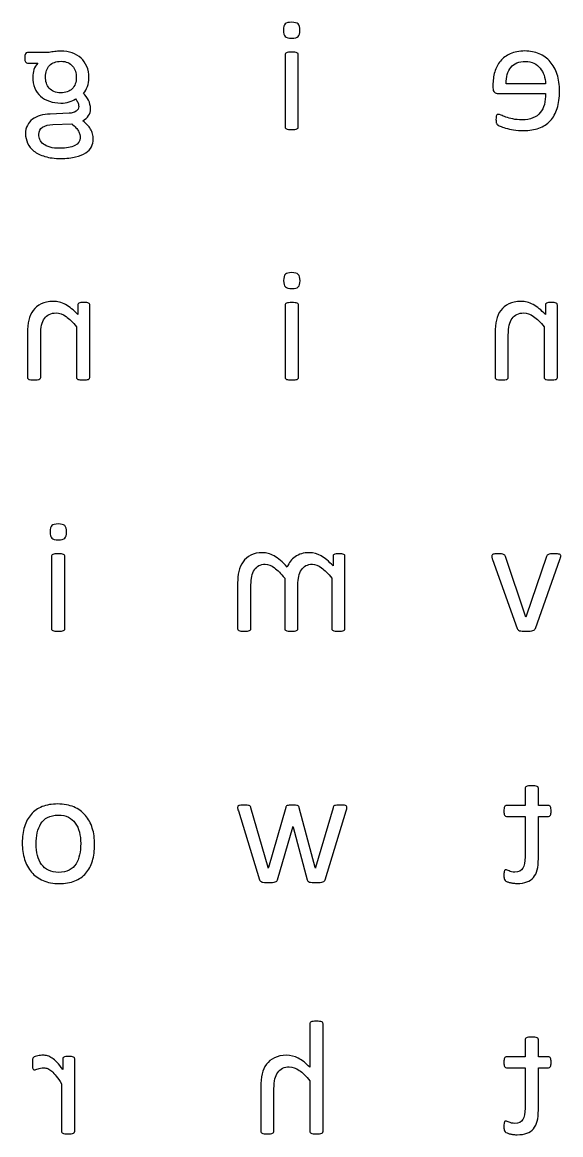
# Model space of a CAD drawing. Extents: x 4 to 604, y -23 to 293.
# Drawn here: x 529 to 563.5, y 67.3 to 138.5 of the extents above; entities that cross this region are included whole.
import ezdxf

# ---------------------------------------------------------------- set-up
doc = ezdxf.new("R2010")
doc.units = 0
doc.layers.add('Layer_1', color=7, linetype='CONTINUOUS')

msp = doc.modelspace()

# ---------------------------------------------------------------- linework, layer by layer
at = {"layer": 'Layer_1', "color": 1}
for p, q in [((545.718238, 138.024594), (545.718238, 138.024594)), ((529.131022, 136.245572), (529.131022, 136.24557)), ((530.708616, 136.591063), (529.30631, 136.591063)), ((545.816197, 136.456991), (545.816197, 131.816055)), ((546.666872, 131.816055), (546.666872, 136.456991)), ((529.30631, 135.905235), (529.971395, 135.905235)), ((530.461164, 135.023454), (530.461164, 135.023454)), ((559.142872, 134.492343), (559.142787, 134.337629)), ((559.472733, 133.966354), (562.514496, 133.966354)), ((562.514496, 134.590302), (559.998598, 134.590302)), ((531.976894, 132.702987), (530.765343, 132.651425)), ((530.940603, 131.981065), (532.141882, 132.022317)), ((530.033202, 131.346804), (530.033258, 131.346804)), ((545.727015, 121.985885), (545.727015, 121.985885)), ((532.530812, 120.418282), (532.530812, 119.804646)), ((533.299049, 115.777347), (533.299049, 120.418282)), ((545.825003, 120.418282), (545.825003, 115.777347)), ((546.675677, 115.777347), (546.675677, 120.418282)), ((562.503348, 120.418282), (562.503348, 119.804646)), ((563.271614, 115.777347), (563.271614, 120.418282)), ((532.448403, 119.020845), (532.448403, 115.777347)), ((562.420939, 119.020845), (562.420939, 115.777347)), ((529.303403, 118.608315), (529.303544, 115.777347)), ((530.154162, 115.777347), (530.154162, 118.49487)), ((559.275968, 118.608315), (559.276109, 115.777347)), ((560.126727, 115.777347), (560.126727, 118.49487)), ((530.754816, 105.89069), (530.754816, 105.89069)), ((530.852775, 104.323084), (530.852775, 99.682148)), ((531.703449, 99.682148), (531.703449, 104.323084)), ((548.892109, 104.323084), (548.892109, 103.709451)), ((549.660346, 99.682148), (549.660346, 104.323084)), ((559.072119, 104.333368), (559.071611, 104.333396)), ((559.113097, 104.116822), (560.695828, 99.707932)), ((561.232304, 100.491731), (559.938259, 104.317925)), ((562.577911, 104.317925), (561.268428, 100.491731)), ((561.86101, 99.707921), (563.438576, 104.116811)), ((542.777624, 102.616252), (542.777793, 99.682148)), ((545.793732, 102.925646), (545.793732, 99.682148)), ((548.8097, 102.925646), (548.8097, 99.682148)), ((543.633575, 99.682148), (543.633575, 102.502807)), ((546.644378, 99.682148), (546.644378, 102.502807)), ((561.247826, 100.429854), (561.232304, 100.491731)), ((561.268428, 100.491731), (561.247826, 100.429854)), ((561.203461, 89.465453), (561.203461, 88.361944)), ((562.054135, 88.361944), (562.054135, 89.465453)), ((561.203461, 88.361944), (560.01254, 88.361944)), ((562.69859, 88.361944), (562.054135, 88.361944)), ((542.777482, 88.238195), (542.777567, 88.238204)), ((542.824106, 88.021626), (544.190315, 83.612737)), ((544.736613, 84.396513), (543.633321, 88.222707)), ((545.860563, 88.233019), (544.752135, 84.396513)), ((547.752637, 84.396513), (546.726703, 88.222707)), ((548.892278, 88.222707), (547.773521, 84.396513)), ((548.381738, 83.61272), (549.737647, 88.021609)), ((560.012681, 87.655508), (561.203602, 87.655508)), ((561.203602, 87.655508), (561.203602, 85.066895)), ((562.05422, 84.943138), (562.05422, 87.655508)), ((562.05422, 87.655508), (562.703839, 87.655508)), ((545.334839, 83.612728), (546.30924, 86.979986)), ((546.30924, 86.979986), (546.3194, 87.026392)), ((546.3194, 87.026392), (546.329842, 86.979986)), ((546.329842, 86.979986), (547.23205, 83.612728)), ((528.972554, 85.958986), (528.972554, 85.958986)), ((529.869626, 85.902264), (529.869626, 85.902264)), ((544.741693, 84.350104), (544.736613, 84.396513)), ((544.752135, 84.396513), (544.741693, 84.350104)), ((547.763079, 84.350104), (547.752637, 84.396513)), ((547.773521, 84.396513), (547.763079, 84.350104)), ((559.842755, 83.927273), (559.842529, 83.92729)), ((547.401355, 74.380968), (547.401355, 71.601562)), ((548.252057, 67.491757), (548.252057, 74.380968)), ((561.203461, 73.370266), (561.203461, 72.266751)), ((562.054135, 72.266751), (562.054135, 73.370266)), ((531.565273, 72.132693), (531.565273, 71.45718)), ((532.33351, 67.49176), (532.33351, 72.132693)), ((561.203461, 72.266751), (560.01254, 72.266751)), ((562.69859, 72.266751), (562.054135, 72.266751)), ((529.621242, 71.828458), (529.621835, 71.828452)), ((560.012681, 71.560313), (561.203602, 71.560313)), ((561.203602, 71.560313), (561.203602, 68.9717)), ((562.05422, 68.847945), (562.05422, 71.560313)), ((562.05422, 71.560313), (562.703839, 71.560313)), ((531.482864, 70.544465), (531.482864, 67.49176)), ((547.401355, 70.735253), (547.401355, 67.491757)), ((544.256468, 70.317572), (544.256524, 67.491757)), ((545.107142, 67.491757), (545.107142, 70.209284)), ((559.842755, 67.832075), (559.842529, 67.832092))]:
    msp.add_line(p, q, dxfattribs=at)
for points in [[(545.829095, 138.424229), (545.755181, 138.35375), (545.718238, 138.220538), (545.718238, 138.024594)], [(546.238966, 138.529941), (546.039604, 138.529936), (545.903009, 138.494695), (545.829095, 138.424229)], [(546.65657, 138.421653), (546.580935, 138.493837), (546.441743, 138.529936), (546.238966, 138.529941)], [(546.769996, 138.014279), (546.769996, 138.21366), (546.732178, 138.349452), (546.65657, 138.421653)], [(545.718238, 138.024594), (545.718238, 137.825198), (545.756056, 137.68941), (545.831663, 137.617223)], [(545.831663, 137.617223), (545.907299, 137.545022), (546.046491, 137.508929), (546.249296, 137.508935)], [(546.249296, 137.508935), (546.448629, 137.508929), (546.585225, 137.544164), (546.659139, 137.614644)], [(546.659139, 137.614644), (546.733053, 137.685112), (546.769996, 137.818324), (546.769996, 138.014279)], [(529.174851, 136.505979), (529.145641, 136.449252), (529.131022, 136.362449), (529.131022, 136.245572)], [(529.131022, 136.24557), (529.131022, 136.125244), (529.147391, 136.038441), (529.180016, 135.98516)], [(529.30631, 136.591063), (529.24789, 136.591058), (529.204061, 136.562697), (529.174851, 136.505979)], [(531.05146, 136.655523), (530.929455, 136.640057), (530.815183, 136.61856), (530.708616, 136.591063)], [(531.445865, 136.678722), (531.304952, 136.678716), (531.173464, 136.670989), (531.05146, 136.655523)], [(532.170217, 136.562697), (531.948559, 136.640043), (531.70709, 136.678716), (531.445865, 136.678722)], [(532.73991, 136.230098), (532.58181, 136.37448), (532.391902, 136.485346), (532.170217, 136.562697)], [(533.111117, 135.698967), (533.021766, 135.908667), (532.898011, 136.085708), (532.73991, 136.230098)], [(545.8368, 136.524024), (545.822971, 136.503394), (545.816197, 136.481047), (545.816197, 136.456991)], [(545.903827, 136.575592), (545.872896, 136.561848), (545.850544, 136.544646), (545.8368, 136.524024)], [(546.03269, 136.606532), (545.977741, 136.599646), (545.934759, 136.589345), (545.903827, 136.575592)], [(546.244103, 136.616833), (546.158166, 136.61683), (546.087695, 136.61339), (546.03269, 136.606532)], [(546.450322, 136.606532), (546.395317, 136.61339), (546.326568, 136.616833), (546.244103, 136.616833)], [(546.581782, 136.575592), (546.549157, 136.589336), (546.505328, 136.599637), (546.450322, 136.606532)], [(546.648809, 136.524024), (546.636674, 136.544655), (546.614435, 136.561834), (546.581782, 136.575592)], [(546.666872, 136.456991), (546.666872, 136.481036), (546.660945, 136.503394), (546.648809, 136.524024)], [(560.253896, 136.513729), (559.997836, 136.396841), (559.787298, 136.239567), (559.622339, 136.041901)], [(561.184467, 136.689054), (560.820147, 136.689048), (560.509956, 136.630608), (560.253896, 136.513729)], [(562.107306, 136.511149), (561.832365, 136.629747), (561.524743, 136.689048), (561.184467, 136.689054)], [(562.811027, 136.000646), (562.616858, 136.222377), (562.382275, 136.392543), (562.107306, 136.511149)], [(529.180016, 135.98516), (529.212641, 135.931871), (529.254748, 135.905229), (529.30631, 135.905235)], [(529.718778, 135.495285), (529.670659, 135.345741), (529.646586, 135.190183), (529.646586, 135.028613)], [(529.971395, 135.905235), (529.851084, 135.781469), (529.766869, 135.644823), (529.718778, 135.495285)], [(530.461164, 135.023454), (530.461164, 135.339724), (530.547947, 135.586378), (530.721514, 135.763427)], [(530.721514, 135.763427), (530.89508, 135.940465), (531.141714, 136.028987), (531.461331, 136.028992)], [(531.461331, 136.028992), (531.626318, 136.028987), (531.7698, 136.001476), (531.891833, 135.946485)], [(531.891833, 135.946485), (532.013837, 135.891477), (532.11524, 135.81585), (532.196012, 135.719595)], [(532.196012, 135.719595), (532.276784, 135.623337), (532.336925, 135.512469), (532.376436, 135.386996)], [(532.376436, 135.386996), (532.415976, 135.261514), (532.435731, 135.130021), (532.435731, 134.992514)], [(533.245145, 134.987361), (533.245145, 135.252063), (533.200469, 135.489265), (533.111117, 135.698967)], [(559.622339, 136.041901), (559.457352, 135.844227), (559.336222, 135.612178), (559.258865, 135.345761)], [(559.998598, 134.590302), (559.988156, 135.037204), (560.087103, 135.387851), (560.295044, 135.642246)], [(560.295044, 135.642246), (560.503014, 135.896636), (560.811482, 136.02383), (561.220479, 136.023836)], [(561.220479, 136.023836), (561.430114, 136.02383), (561.614038, 135.984297), (561.77211, 135.905235)], [(561.77211, 135.905235), (561.93024, 135.826162), (562.062545, 135.721311), (562.169112, 135.590681)], [(562.169112, 135.590681), (562.275623, 135.460044), (562.358145, 135.307926), (562.416565, 135.134322)], [(563.256994, 135.19106), (563.153899, 135.509049), (563.005252, 135.77891), (562.811027, 136.000646)], [(529.646586, 135.028613), (529.646586, 134.760466), (529.68954, 134.523263), (529.775448, 134.317001)], [(530.520458, 134.636714), (530.480919, 134.760466), (530.461164, 134.889382), (530.461164, 135.023454)], [(532.435731, 134.992514), (532.435731, 134.686554), (532.348948, 134.445915), (532.175381, 134.270593)], [(533.15235, 134.407242), (533.214213, 134.567095), (533.245145, 134.760466), (533.245145, 134.987361)], [(559.258865, 135.345761), (559.181536, 135.079331), (559.1429, 134.79486), (559.142872, 134.492343)], [(562.416565, 135.134322), (562.475013, 134.960713), (562.507666, 134.779374), (562.514496, 134.590302)], [(563.411652, 134.115912), (563.411652, 134.514687), (563.36009, 134.873069), (563.256994, 135.19106)], [(529.775448, 134.317001), (529.861385, 134.110736), (529.984293, 133.936272), (530.144087, 133.793606)], [(530.700883, 134.309268), (530.620111, 134.403802), (530.559998, 134.512951), (530.520458, 134.636714)], [(531.007659, 134.087535), (530.883904, 134.140816), (530.781655, 134.214727), (530.700883, 134.309268)], [(531.445865, 134.007607), (531.277463, 134.007604), (531.131385, 134.034248), (531.007659, 134.087535)], [(532.175381, 134.270593), (532.001786, 134.095265), (531.758624, 134.007604), (531.445865, 134.007607)], [(532.899733, 133.976667), (533.0063, 134.103861), (533.090515, 134.247386), (533.15235, 134.407242)], [(533.219378, 133.5332), (533.133441, 133.698209), (533.026902, 133.846032), (532.899733, 133.976667)], [(559.142787, 134.337629), (559.142815, 134.203554), (559.176287, 134.10816), (559.243315, 134.051439)], [(559.243315, 134.051439), (559.310342, 133.994715), (559.386825, 133.966354), (559.472733, 133.966354)], [(562.514496, 133.966354), (562.514496, 133.708522), (562.488814, 133.476476), (562.437195, 133.270214)], [(563.262159, 133.012404), (563.361812, 133.32867), (563.411652, 133.696508), (563.411652, 134.115912)], [(530.144087, 133.793606), (530.303938, 133.65094), (530.493817, 133.54179), (530.713781, 133.466166)], [(530.713781, 133.466166), (530.933745, 133.390533), (531.177782, 133.352719), (531.445865, 133.352721)], [(531.445865, 133.352721), (531.634926, 133.352719), (531.814476, 133.377642), (531.984627, 133.427488)], [(531.984627, 133.427488), (532.154751, 133.477334), (532.28621, 133.540072), (532.379033, 133.615704)], [(532.379033, 133.615704), (532.440896, 133.553824), (532.491583, 133.483351), (532.531122, 133.404286)], [(532.531122, 133.404286), (532.570634, 133.325216), (532.590389, 133.234115), (532.590389, 133.130988)], [(533.348269, 132.971131), (533.348269, 133.180834), (533.305314, 133.368187), (533.219378, 133.5332)], [(562.437195, 133.270214), (562.385633, 133.063949), (562.299697, 132.886905), (562.179414, 132.739086)], [(530.131189, 132.556025), (529.938742, 132.499301), (529.772033, 132.418515), (529.63112, 132.313667)], [(530.765343, 132.651425), (530.535078, 132.644538), (530.323665, 132.612746), (530.131189, 132.556025)], [(532.422834, 132.831903), (532.31113, 132.752833), (532.162484, 132.709864), (531.976894, 132.702987)], [(532.590389, 133.130988), (532.590389, 133.010662), (532.534566, 132.91097), (532.422834, 132.831903)], [(532.853336, 132.223423), (533.021766, 132.309366), (533.146339, 132.417654), (533.227111, 132.548292)], [(533.227111, 132.548292), (533.307883, 132.678924), (533.348269, 132.819872), (533.348269, 132.971131)], [(559.369637, 132.558619), (559.359477, 132.534545), (559.351575, 132.501037), (559.346495, 132.458068)], [(559.413466, 132.612763), (559.394558, 132.60074), (559.379967, 132.582684), (559.369637, 132.558619)], [(559.477898, 132.630797), (559.453909, 132.630794), (559.432375, 132.624786), (559.413466, 132.612763)], [(559.660919, 132.576653), (559.580147, 132.612746), (559.51913, 132.630794), (559.477898, 132.630797)], [(559.970263, 132.455472), (559.844815, 132.500162), (559.741691, 132.540556), (559.660919, 132.576653)], [(562.179414, 132.739086), (562.059102, 132.59126), (561.902723, 132.477816), (561.710247, 132.398751)], [(562.81876, 132.22344), (563.014707, 132.433143), (563.162478, 132.696129), (563.262159, 133.012404)], [(529.301146, 131.926921), (529.222095, 131.773942), (529.182584, 131.59604), (529.182584, 131.393213)], [(529.63112, 132.313667), (529.490178, 132.208815), (529.380224, 132.079899), (529.301146, 131.926921)], [(530.278142, 131.808319), (530.441408, 131.916605), (530.662219, 131.974187), (530.940603, 131.981065)], [(532.141882, 132.022317), (532.251864, 131.936375), (532.342062, 131.854728), (532.412533, 131.777379)], [(533.144617, 131.963017), (533.06043, 132.050678), (532.963318, 132.137481), (532.853336, 132.223423)], [(533.356002, 131.687139), (533.299303, 131.783396), (533.228832, 131.875356), (533.144617, 131.963017)], [(559.346495, 132.458068), (559.341415, 132.415094), (559.338875, 132.362669), (559.338875, 132.300792)], [(559.338875, 132.300792), (559.338875, 132.256102), (559.341697, 132.217426), (559.343955, 132.184767)], [(559.343955, 132.184767), (559.347342, 132.152108), (559.351575, 132.12289), (559.356937, 132.097106)], [(559.356937, 132.097106), (559.362017, 132.071311), (559.370766, 132.048118), (559.38262, 132.02749)], [(559.38262, 132.02749), (559.394755, 132.00686), (559.409995, 131.987099), (559.429017, 131.96819)], [(559.429017, 131.96819), (559.447926, 131.949281), (559.503749, 131.918341), (559.596572, 131.875373)], [(559.596572, 131.875373), (559.689367, 131.832399), (559.80965, 131.790288), (559.95745, 131.749033)], [(560.416202, 132.334291), (560.244357, 132.370388), (560.09571, 132.410779), (559.970263, 132.455472)], [(561.00393, 132.280147), (560.783994, 132.280147), (560.588047, 132.298181), (560.416202, 132.334291)], [(561.710247, 132.398751), (561.517772, 132.319681), (561.282342, 132.280147), (561.00393, 132.280147)], [(562.094436, 131.749033), (562.381428, 131.855603), (562.622869, 132.013741), (562.81876, 132.22344)], [(529.182584, 131.393213), (529.182584, 131.180076), (529.22726, 130.977248), (529.316611, 130.784736)], [(530.10277, 131.011626), (530.056372, 131.118196), (530.033202, 131.229922), (530.033202, 131.346804)], [(530.033258, 131.346804), (530.033258, 131.546191), (530.114877, 131.700031), (530.278142, 131.808319)], [(532.688292, 131.135383), (532.688292, 130.911934), (532.574867, 130.742623), (532.348017, 130.627459)], [(532.412533, 131.777379), (532.483004, 131.700031), (532.538855, 131.62612), (532.580088, 131.555646)], [(532.580088, 131.555646), (532.621321, 131.485172), (532.649684, 131.415556), (532.66515, 131.346804)], [(532.66515, 131.346804), (532.680672, 131.278052), (532.688292, 131.207576), (532.688292, 131.135383)], [(533.482296, 131.382901), (533.45492, 131.48947), (533.4127, 131.590884), (533.356002, 131.687139)], [(533.523557, 131.052878), (533.523557, 131.166326), (533.509728, 131.276333), (533.482296, 131.382901)], [(545.816197, 131.816055), (545.816197, 131.788567), (545.822971, 131.765348), (545.8368, 131.746439)], [(545.8368, 131.746439), (545.850628, 131.727531), (545.872896, 131.711204), (545.903827, 131.697454)], [(545.903827, 131.697454), (545.934759, 131.68371), (545.977741, 131.673381), (546.03269, 131.666511)], [(546.03269, 131.666511), (546.087695, 131.659625), (546.158166, 131.65621), (546.244103, 131.65621)], [(546.244103, 131.65621), (546.326568, 131.65621), (546.395317, 131.659653), (546.450322, 131.666511)], [(546.450322, 131.666511), (546.505328, 131.673398), (546.549157, 131.683699), (546.581782, 131.697454)], [(546.581782, 131.697454), (546.614435, 131.711198), (546.636758, 131.727533), (546.648809, 131.746439)], [(546.648809, 131.746439), (546.660945, 131.765348), (546.666872, 131.788553), (546.666872, 131.816055)], [(559.95745, 131.749033), (560.10525, 131.707783), (560.27622, 131.670829), (560.470445, 131.638168)], [(560.470445, 131.638168), (560.664614, 131.605509), (560.87168, 131.589182), (561.091673, 131.589182)], [(561.091673, 131.589182), (561.473181, 131.589182), (561.807445, 131.642466), (562.094436, 131.749033)], [(529.316611, 130.784736), (529.405991, 130.592224), (529.542615, 130.422916), (529.726511, 130.276812)], [(530.332188, 130.728012), (530.225677, 130.81052), (530.149195, 130.905056), (530.10277, 131.011626)], [(530.752389, 130.529483), (530.578822, 130.579332), (530.438755, 130.645507), (530.332188, 130.728012)], [(531.399411, 130.454714), (531.141658, 130.454714), (530.925955, 130.479634), (530.752389, 130.529483)], [(532.348017, 130.627459), (532.121195, 130.512296), (531.804965, 130.454714), (531.399411, 130.454714)], [(533.04409, 130.160788), (533.212492, 130.270798), (533.334524, 130.402288), (533.410132, 130.555267)], [(533.410132, 130.555267), (533.485739, 130.708245), (533.523557, 130.874116), (533.523557, 131.052878)], [(529.726511, 130.276812), (529.910379, 130.130709), (530.144962, 130.015542), (530.430232, 129.931319)], [(530.430232, 129.931319), (530.715502, 129.847095), (531.052334, 129.804985), (531.4407, 129.804982)], [(531.4407, 129.804982), (531.81535, 129.804985), (532.134149, 129.836783), (532.397067, 129.900379)], [(532.397067, 129.900379), (532.659985, 129.96398), (532.875659, 130.050783), (533.04409, 130.160788)], [(545.837872, 122.385521), (545.763986, 122.315041), (545.727015, 122.18183), (545.727015, 121.985885)], [(545.727015, 121.985885), (545.727015, 121.786493), (545.764833, 121.650701), (545.840468, 121.578515)], [(546.247772, 122.491233), (546.048382, 122.491224), (545.911786, 122.455989), (545.837872, 122.385521)], [(546.665348, 122.382944), (546.589712, 122.455128), (546.450548, 122.491224), (546.247772, 122.491233)], [(546.778773, 121.97557), (546.778773, 122.174952), (546.740955, 122.310743), (546.665348, 122.382944)], [(546.667916, 121.575935), (546.74183, 121.646406), (546.778773, 121.779615), (546.778773, 121.97557)], [(545.840468, 121.578515), (545.916076, 121.506317), (546.055268, 121.47022), (546.258073, 121.470226)], [(546.258073, 121.470226), (546.457406, 121.47022), (546.59403, 121.505459), (546.667916, 121.575935)], [(530.182441, 120.493051), (529.971085, 120.388197), (529.800058, 120.248111), (529.669474, 120.072789)], [(530.963491, 120.650328), (530.654175, 120.650322), (530.393825, 120.597897), (530.182441, 120.493051)], [(531.749734, 120.446643), (531.49023, 120.582428), (531.228159, 120.650322), (530.963491, 120.650328)], [(532.530812, 119.804646), (532.269587, 120.096848), (532.009209, 120.310849), (531.749734, 120.446643)], [(532.548874, 120.487895), (532.536739, 120.468986), (532.530812, 120.445779), (532.530812, 120.418282)], [(532.608141, 120.53946), (532.580765, 120.523994), (532.560897, 120.506798), (532.548874, 120.487895)], [(532.724162, 120.5704), (532.674322, 120.565235), (532.635658, 120.554934), (532.608141, 120.53946)], [(532.91232, 120.578133), (532.836741, 120.57813), (532.774003, 120.575593), (532.724162, 120.5704)], [(533.103102, 120.5704), (533.054983, 120.575536), (532.991399, 120.578133), (532.91232, 120.578133)], [(533.221664, 120.53946), (533.190732, 120.554926), (533.151193, 120.565227), (533.103102, 120.5704)], [(533.283527, 120.487895), (533.273367, 120.506804), (533.252595, 120.523988), (533.221664, 120.53946)], [(533.299049, 120.418282), (533.299049, 120.445771), (533.293969, 120.468983), (533.283527, 120.487895)], [(545.845605, 120.485316), (545.831776, 120.464685), (545.825003, 120.442342), (545.825003, 120.418282)], [(545.912633, 120.536883), (545.881701, 120.523139), (545.859377, 120.505938), (545.845605, 120.485316)], [(546.041524, 120.56782), (545.986547, 120.560934), (545.943592, 120.550633), (545.912633, 120.536883)], [(546.252908, 120.578122), (546.166971, 120.578119), (546.096529, 120.574678), (546.041524, 120.56782)], [(546.459128, 120.56782), (546.404123, 120.574707), (546.335373, 120.578122), (546.252908, 120.578122)], [(546.590587, 120.536883), (546.557934, 120.550627), (546.514133, 120.560929), (546.459128, 120.56782)], [(546.657615, 120.485316), (546.645479, 120.505946), (546.62324, 120.523125), (546.590587, 120.536883)], [(546.675677, 120.418282), (546.675677, 120.442327), (546.66975, 120.464685), (546.657615, 120.485316)], [(560.155005, 120.493051), (559.943621, 120.388197), (559.772622, 120.248111), (559.64201, 120.072789)], [(560.936055, 120.650328), (560.626712, 120.650322), (560.366362, 120.597897), (560.155005, 120.493051)], [(561.72227, 120.446643), (561.462767, 120.582428), (561.200695, 120.650322), (560.936055, 120.650328)], [(562.503348, 119.804646), (562.242123, 120.096848), (561.981773, 120.310849), (561.72227, 120.446643)], [(562.52141, 120.487895), (562.509275, 120.468986), (562.503348, 120.445779), (562.503348, 120.418282)], [(562.580705, 120.53946), (562.553048, 120.523994), (562.533433, 120.506798), (562.52141, 120.487895)], [(562.696699, 120.5704), (562.646858, 120.565235), (562.608194, 120.554934), (562.580705, 120.53946)], [(562.884884, 120.578133), (562.809249, 120.57813), (562.746567, 120.575593), (562.696699, 120.5704)], [(563.075638, 120.5704), (563.02752, 120.575536), (562.963935, 120.578133), (562.884884, 120.578133)], [(563.194228, 120.53946), (563.163268, 120.554926), (563.123757, 120.565227), (563.075638, 120.5704)], [(563.256091, 120.487895), (563.245931, 120.506804), (563.22516, 120.523988), (563.194228, 120.53946)], [(563.271614, 120.418282), (563.271614, 120.445771), (563.266534, 120.468983), (563.256091, 120.487895)], [(529.669474, 120.072789), (529.538861, 119.897461), (529.44522, 119.692057), (529.388493, 119.456576)], [(530.396478, 119.551973), (530.475529, 119.668852), (530.577806, 119.758232), (530.703226, 119.820115)], [(530.703226, 119.820115), (530.828702, 119.881992), (530.973905, 119.912932), (531.138892, 119.912935)], [(531.138892, 119.912935), (531.351998, 119.912932), (531.565076, 119.837299), (531.778154, 119.686045)], [(559.64201, 120.072789), (559.511398, 119.897461), (559.417756, 119.692057), (559.36103, 119.456576)], [(560.369014, 119.551973), (560.448093, 119.668852), (560.550342, 119.758232), (560.67579, 119.820115)], [(560.67579, 119.820115), (560.801238, 119.881992), (560.946441, 119.912932), (561.111456, 119.912935)], [(561.111456, 119.912935), (561.324534, 119.912932), (561.537612, 119.837299), (561.750718, 119.686045)], [(529.388493, 119.456576), (529.331767, 119.221087), (529.303432, 118.938334), (529.303403, 118.608315)], [(530.154162, 118.49487), (530.154162, 118.759575), (530.174764, 118.972712), (530.216054, 119.13429)], [(530.216054, 119.13429), (530.257286, 119.295859), (530.317456, 119.435088), (530.396478, 119.551973)], [(531.778154, 119.686045), (531.991288, 119.53478), (532.214695, 119.313046), (532.448403, 119.020845)], [(559.36103, 119.456576), (559.304331, 119.221087), (559.275968, 118.938334), (559.275968, 118.608315)], [(560.126727, 118.49487), (560.126727, 118.759575), (560.147329, 118.972712), (560.18859, 119.13429)], [(560.18859, 119.13429), (560.229851, 119.295859), (560.289964, 119.435088), (560.369014, 119.551973)], [(561.750718, 119.686045), (561.963796, 119.53478), (562.187231, 119.313046), (562.420939, 119.020845)], [(529.303544, 115.777347), (529.303573, 115.749858), (529.310318, 115.72664), (529.324147, 115.707734)], [(529.324147, 115.707734), (529.337976, 115.688825), (529.360243, 115.672495), (529.391174, 115.658745)], [(529.391174, 115.658745), (529.422134, 115.645001), (529.465088, 115.634672), (529.520065, 115.627805)], [(529.520065, 115.627805), (529.57507, 115.620919), (529.64382, 115.617504), (529.726313, 115.617504)], [(529.726313, 115.617504), (529.812222, 115.617504), (529.882664, 115.620947), (529.93767, 115.627805)], [(529.93767, 115.627805), (529.992675, 115.634692), (530.035629, 115.644993), (530.066532, 115.658745)], [(530.066532, 115.658745), (530.097492, 115.67249), (530.119816, 115.688825), (530.13356, 115.707734)], [(530.13356, 115.707734), (530.147389, 115.726643), (530.154162, 115.749844), (530.154162, 115.777347)], [(532.448403, 115.777347), (532.448403, 115.749858), (532.455176, 115.72664), (532.469005, 115.707734)], [(532.469005, 115.707734), (532.482834, 115.688825), (532.505073, 115.672495), (532.536033, 115.658745)], [(532.536033, 115.658745), (532.566936, 115.645001), (532.609891, 115.634672), (532.664896, 115.627805)], [(532.664896, 115.627805), (532.719901, 115.620919), (532.790372, 115.617504), (532.87628, 115.617504)], [(532.87628, 115.617504), (532.958774, 115.617504), (533.027523, 115.620947), (533.0825, 115.627805)], [(533.0825, 115.627805), (533.137477, 115.634692), (533.181306, 115.644993), (533.213959, 115.658745)], [(533.213959, 115.658745), (533.246612, 115.67249), (533.268964, 115.688825), (533.280987, 115.707734)], [(533.280987, 115.707734), (533.293122, 115.726643), (533.299049, 115.749844), (533.299049, 115.777347)], [(545.825003, 115.777347), (545.825003, 115.749858), (545.831776, 115.72664), (545.845605, 115.707734)], [(545.845605, 115.707734), (545.859434, 115.688825), (545.881701, 115.672495), (545.912633, 115.658745)], [(545.912633, 115.658745), (545.943592, 115.645001), (545.986547, 115.634672), (546.041524, 115.627805)], [(546.041524, 115.627805), (546.096529, 115.620919), (546.166971, 115.617504), (546.252908, 115.617504)], [(546.252908, 115.617504), (546.335373, 115.617504), (546.404123, 115.620947), (546.459128, 115.627805)], [(546.459128, 115.627805), (546.514133, 115.634692), (546.557934, 115.644993), (546.590587, 115.658745)], [(546.590587, 115.658745), (546.62324, 115.67249), (546.645592, 115.688825), (546.657615, 115.707734)], [(546.657615, 115.707734), (546.66975, 115.726643), (546.675677, 115.749844), (546.675677, 115.777347)], [(559.276109, 115.777347), (559.276109, 115.749858), (559.282882, 115.72664), (559.296711, 115.707734)], [(559.296711, 115.707734), (559.31054, 115.688825), (559.332807, 115.672495), (559.363739, 115.658745)], [(559.363739, 115.658745), (559.39467, 115.645001), (559.437625, 115.634672), (559.492602, 115.627805)], [(559.492602, 115.627805), (559.547607, 115.620919), (559.616356, 115.617504), (559.69885, 115.617504)], [(559.69885, 115.617504), (559.784758, 115.617504), (559.855229, 115.620947), (559.910234, 115.627805)], [(559.910234, 115.627805), (559.965211, 115.634692), (560.008165, 115.644993), (560.039097, 115.658745)], [(560.039097, 115.658745), (560.070028, 115.67249), (560.09238, 115.688825), (560.106124, 115.707734)], [(560.106124, 115.707734), (560.119953, 115.726643), (560.126727, 115.749844), (560.126727, 115.777347)], [(562.420939, 115.777347), (562.420939, 115.749858), (562.427713, 115.72664), (562.441542, 115.707734)], [(562.441542, 115.707734), (562.45537, 115.688825), (562.477638, 115.672495), (562.508569, 115.658745)], [(562.508569, 115.658745), (562.539473, 115.645001), (562.582455, 115.634672), (562.637432, 115.627805)], [(562.637432, 115.627805), (562.692437, 115.620919), (562.762908, 115.617504), (562.848816, 115.617504)], [(562.848816, 115.617504), (562.93131, 115.617504), (563.000059, 115.620947), (563.055064, 115.627805)], [(563.055064, 115.627805), (563.110041, 115.634692), (563.153842, 115.644993), (563.186524, 115.658745)], [(563.186524, 115.658745), (563.219177, 115.67249), (563.2415, 115.688825), (563.253551, 115.707734)], [(563.253551, 115.707734), (563.265687, 115.726643), (563.271614, 115.749844), (563.271614, 115.777347)], [(530.865673, 106.290325), (530.791787, 106.219846), (530.754816, 106.086634), (530.754816, 105.89069)], [(531.275516, 106.396034), (531.076182, 106.396029), (530.939558, 106.360793), (530.865673, 106.290325)], [(531.693148, 106.287746), (531.617513, 106.359932), (531.478292, 106.396029), (531.275516, 106.396034)], [(531.806545, 105.880378), (531.806545, 106.079759), (531.768727, 106.21555), (531.693148, 106.287746)], [(530.754816, 105.89069), (530.754816, 105.691294), (530.792634, 105.555506), (530.868241, 105.483316)], [(530.868241, 105.483316), (530.943848, 105.411121), (531.083068, 105.375025), (531.285845, 105.375031)], [(531.285845, 105.375031), (531.485179, 105.375025), (531.621802, 105.41026), (531.695716, 105.48074)], [(531.695716, 105.48074), (531.769602, 105.551208), (531.806545, 105.684419), (531.806545, 105.880378)], [(530.873377, 104.39012), (530.859548, 104.36949), (530.852775, 104.347143), (530.852775, 104.323084)], [(530.940377, 104.441685), (530.909445, 104.427941), (530.887093, 104.410742), (530.873377, 104.39012)], [(531.069296, 104.472625), (531.014291, 104.465739), (530.971308, 104.455438), (530.940377, 104.441685)], [(531.280652, 104.482926), (531.194716, 104.48292), (531.124273, 104.479483), (531.069296, 104.472625)], [(531.486872, 104.472625), (531.431895, 104.479483), (531.363146, 104.482926), (531.280652, 104.482926)], [(531.618359, 104.441685), (531.585706, 104.455429), (531.541877, 104.46573), (531.486872, 104.472625)], [(531.685387, 104.39012), (531.673252, 104.410751), (531.651012, 104.427932), (531.618359, 104.441685)], [(531.703449, 104.323084), (531.703449, 104.347129), (531.697523, 104.36949), (531.685387, 104.39012)], [(543.617997, 104.397856), (543.41522, 104.292999), (543.25108, 104.152912), (543.125632, 103.977593)], [(544.370683, 104.55513), (544.071669, 104.555124), (543.820773, 104.502699), (543.617997, 104.397856)], [(544.739322, 104.506142), (544.617289, 104.538798), (544.494438, 104.555124), (544.370683, 104.55513)], [(545.115694, 104.348868), (544.986774, 104.421055), (544.861355, 104.47348), (544.739322, 104.506142)], [(545.517804, 104.065254), (545.378612, 104.182134), (545.244556, 104.27667), (545.115694, 104.348868)], [(545.958607, 103.637256), (545.803949, 103.8057), (545.657024, 103.948369), (545.517804, 104.065254)], [(546.463869, 104.29988), (546.347001, 104.219088), (546.24732, 104.122833), (546.164826, 104.01111)], [(546.868548, 104.488096), (546.715611, 104.443398), (546.580709, 104.380663), (546.463869, 104.29988)], [(547.386708, 104.55513), (547.194232, 104.555124), (547.021512, 104.532778), (546.868548, 104.488096)], [(548.13169, 104.351447), (547.88593, 104.487233), (547.637603, 104.555124), (547.386708, 104.55513)], [(548.892109, 103.709451), (548.630912, 104.00165), (548.37742, 104.21565), (548.13169, 104.351447)], [(548.910171, 104.392697), (548.898036, 104.373788), (548.892109, 104.350581), (548.892109, 104.323084)], [(548.969466, 104.444264), (548.941808, 104.428799), (548.922194, 104.4116), (548.910171, 104.392697)], [(549.085431, 104.475202), (549.035619, 104.470037), (548.996955, 104.459736), (548.969466, 104.444264)], [(549.273645, 104.482935), (549.19801, 104.482929), (549.135272, 104.480395), (549.085431, 104.475202)], [(549.464371, 104.475202), (549.416252, 104.480366), (549.352696, 104.482935), (549.273645, 104.482935)], [(549.582961, 104.444264), (549.552029, 104.45973), (549.512518, 104.470031), (549.464371, 104.475202)], [(549.644824, 104.392697), (549.634382, 104.411606), (549.613921, 104.42879), (549.582961, 104.444264)], [(549.660346, 104.323084), (549.660346, 104.350572), (549.655266, 104.373788), (549.644824, 104.392697)], [(559.071611, 104.333396), (559.071611, 104.319652), (559.071611, 104.30503), (559.074433, 104.289567)], [(559.090181, 104.402984), (559.078045, 104.384075), (559.072119, 104.360865), (559.072119, 104.333368)], [(559.074433, 104.289567), (559.077255, 104.274101), (559.078666, 104.257764), (559.082053, 104.240579)], [(559.082053, 104.240579), (559.08544, 104.223392), (559.089673, 104.20448), (559.095035, 104.183855)], [(559.152044, 104.451972), (559.122834, 104.438228), (559.102204, 104.421884), (559.090181, 104.402984)], [(559.095035, 104.183855), (559.100115, 104.163225), (559.106324, 104.140878), (559.113097, 104.116822)], [(559.273174, 104.477767), (559.22164, 104.474324), (559.181254, 104.465744), (559.152044, 104.451972)], [(559.469092, 104.482932), (559.39007, 104.482926), (559.324764, 104.481238), (559.273174, 104.477767)], [(559.693374, 104.475199), (559.636676, 104.480364), (559.561915, 104.482932), (559.469092, 104.482932)], [(559.827402, 104.446838), (559.794749, 104.460583), (559.750073, 104.470037), (559.693374, 104.475199)], [(559.902162, 104.395276), (559.884947, 104.415907), (559.860055, 104.433086), (559.827402, 104.446838)], [(559.938259, 104.317925), (559.931485, 104.348859), (559.91935, 104.374643), (559.902162, 104.395276)], [(562.62174, 104.395276), (562.606218, 104.374646), (562.591684, 104.348859), (562.577911, 104.317925)], [(562.693933, 104.446838), (562.66128, 104.433094), (562.637206, 104.415896), (562.62174, 104.395276)], [(562.833125, 104.475199), (562.772983, 104.470034), (562.726586, 104.46058), (562.693933, 104.446838)], [(563.072844, 104.482932), (562.973192, 104.482926), (562.893266, 104.480392), (562.833125, 104.475199)], [(563.27136, 104.477767), (563.218076, 104.48121), (563.151895, 104.482904), (563.072844, 104.482932)], [(563.400222, 104.454568), (563.367569, 104.466591), (563.324643, 104.474324), (563.27136, 104.477767)], [(563.469846, 104.40558), (563.456018, 104.426211), (563.432875, 104.442529), (563.400222, 104.454568)], [(563.438576, 104.116811), (563.452405, 104.158057), (563.463412, 104.194154), (563.472104, 104.225096)], [(563.490449, 104.333385), (563.490449, 104.360873), (563.483675, 104.384947), (563.469846, 104.40558)], [(563.472104, 104.225096), (563.480571, 104.256034), (563.485933, 104.279235), (563.487626, 104.294712)], [(563.487626, 104.294712), (563.490449, 104.310178), (563.490449, 104.32307), (563.490449, 104.333385)], [(542.857549, 103.361381), (542.804265, 103.125892), (542.777652, 102.877516), (542.777624, 102.616252)], [(543.125632, 103.977593), (543.000184, 103.802263), (542.910832, 103.596861), (542.857549, 103.361381)], [(543.685137, 103.039091), (543.719512, 103.200664), (543.774489, 103.339889), (543.850096, 103.456777)], [(543.850096, 103.456777), (543.925732, 103.573654), (544.02197, 103.663034), (544.13881, 103.72492)], [(544.13881, 103.72492), (544.255678, 103.786794), (544.393148, 103.817734), (544.551277, 103.81774)], [(544.551277, 103.81774), (544.747168, 103.817734), (544.943933, 103.742104), (545.141573, 103.59085)], [(545.141573, 103.59085), (545.339214, 103.439582), (545.556581, 103.217848), (545.793732, 102.925646)], [(546.164826, 104.01111), (546.082333, 103.899381), (546.013584, 103.77476), (545.958607, 103.637256)], [(546.701105, 103.039091), (546.738895, 103.200664), (546.795621, 103.339889), (546.871229, 103.456777)], [(546.871229, 103.456777), (546.946836, 103.573654), (547.042227, 103.663034), (547.157346, 103.72492)], [(547.157346, 103.72492), (547.272492, 103.786794), (547.409116, 103.817734), (547.567217, 103.81774)], [(547.567217, 103.81774), (547.763136, 103.817734), (547.960748, 103.742104), (548.160109, 103.59085)], [(548.160109, 103.59085), (548.359471, 103.439582), (548.575992, 103.217848), (548.8097, 102.925646)], [(543.633575, 102.502807), (543.633575, 102.698754), (543.650791, 102.877516), (543.685137, 103.039091)], [(546.644378, 102.502807), (546.644378, 102.698754), (546.663287, 102.877516), (546.701105, 103.039091)], [(530.852775, 99.682148), (530.852775, 99.65466), (530.859548, 99.631441), (530.873377, 99.612535)], [(530.873377, 99.612535), (530.887206, 99.593626), (530.909445, 99.577297), (530.940377, 99.563547)], [(530.940377, 99.563547), (530.971308, 99.549803), (531.014291, 99.539474), (531.069296, 99.53261)], [(531.069296, 99.53261), (531.124273, 99.525724), (531.194716, 99.522309), (531.280652, 99.522309)], [(531.280652, 99.522309), (531.363146, 99.522309), (531.431895, 99.525752), (531.486872, 99.53261)], [(531.486872, 99.53261), (531.541877, 99.539496), (531.585706, 99.549797), (531.618359, 99.563547)], [(531.618359, 99.563547), (531.651012, 99.577291), (531.673336, 99.593629), (531.685387, 99.612535)], [(531.685387, 99.612535), (531.697523, 99.631444), (531.703449, 99.654646), (531.703449, 99.682148)], [(542.777793, 99.682148), (542.777821, 99.65466), (542.784566, 99.631441), (542.798395, 99.612535)], [(542.798395, 99.612535), (542.812224, 99.593626), (542.834491, 99.577297), (542.865423, 99.563547)], [(542.865423, 99.563547), (542.896354, 99.549803), (542.939309, 99.539474), (542.994286, 99.53261)], [(542.994286, 99.53261), (543.049291, 99.525724), (543.11804, 99.522309), (543.200505, 99.522309)], [(543.200505, 99.522309), (543.286442, 99.522309), (543.356913, 99.525752), (543.411918, 99.53261)], [(543.411918, 99.53261), (543.466923, 99.539496), (543.510724, 99.549797), (543.543377, 99.563547)], [(543.543377, 99.563547), (543.57603, 99.577291), (543.599229, 99.593629), (543.612973, 99.612535)], [(543.612973, 99.612535), (543.626802, 99.631444), (543.633575, 99.654646), (543.633575, 99.682148)], [(545.793732, 99.682148), (545.793732, 99.65466), (545.800506, 99.631441), (545.814335, 99.612535)], [(545.814335, 99.612535), (545.828164, 99.593626), (545.851278, 99.577297), (545.883931, 99.563547)], [(545.883931, 99.563547), (545.916612, 99.549803), (545.960413, 99.539474), (546.01539, 99.53261)], [(546.01539, 99.53261), (546.070395, 99.525724), (546.139144, 99.522309), (546.221638, 99.522309)], [(546.221638, 99.522309), (546.30066, 99.522309), (546.368563, 99.525752), (546.425261, 99.53261)], [(546.425261, 99.53261), (546.481988, 99.539496), (546.526664, 99.549797), (546.559288, 99.563547)], [(546.559288, 99.563547), (546.59197, 99.577291), (546.614294, 99.593629), (546.626316, 99.612535)], [(546.626316, 99.612535), (546.638452, 99.631444), (546.644378, 99.654646), (546.644378, 99.682148)], [(548.8097, 99.682148), (548.8097, 99.65466), (548.816474, 99.631441), (548.830302, 99.612535)], [(548.830302, 99.612535), (548.844131, 99.593626), (548.866399, 99.577297), (548.89733, 99.563547)], [(548.89733, 99.563547), (548.928262, 99.549803), (548.971244, 99.539474), (549.026221, 99.53261)], [(549.026221, 99.53261), (549.081198, 99.525724), (549.151669, 99.522309), (549.237606, 99.522309)], [(549.237606, 99.522309), (549.320099, 99.522309), (549.38882, 99.525752), (549.443825, 99.53261)], [(549.443825, 99.53261), (549.498802, 99.539496), (549.542631, 99.549797), (549.575284, 99.563547)], [(549.575284, 99.563547), (549.607938, 99.577291), (549.63029, 99.593629), (549.642284, 99.612535)], [(549.642284, 99.612535), (549.65442, 99.631444), (549.660346, 99.654646), (549.660346, 99.682148)], [(560.695828, 99.707932), (560.709657, 99.670117), (560.727634, 99.63918), (560.749986, 99.615115)], [(560.749986, 99.615115), (560.772282, 99.591041), (560.805838, 99.572141), (560.850486, 99.558391)], [(560.850486, 99.558391), (560.89519, 99.544647), (560.951888, 99.535192), (561.020637, 99.530031)], [(561.020637, 99.530031), (561.089387, 99.524866), (561.175295, 99.522298), (561.278419, 99.522298)], [(561.278419, 99.522298), (561.381543, 99.522298), (561.467452, 99.525741), (561.536201, 99.532599)], [(561.536201, 99.532599), (561.60495, 99.539485), (561.660802, 99.549786), (561.703728, 99.563536)], [(561.703728, 99.563536), (561.74671, 99.57728), (561.78021, 99.596195), (561.804284, 99.62026)], [(561.804284, 99.62026), (561.828273, 99.644333), (561.847266, 99.673543), (561.86101, 99.707921)], [(561.224063, 89.532492), (561.210234, 89.511861), (561.203461, 89.489512), (561.203461, 89.465453)], [(561.291091, 89.586636), (561.260159, 89.57117), (561.237836, 89.553108), (561.224063, 89.532492)], [(561.419982, 89.620153), (561.365005, 89.613267), (561.322051, 89.602091), (561.291091, 89.586636)], [(561.631366, 89.630454), (561.54543, 89.630445), (561.474987, 89.627011), (561.419982, 89.620153)], [(561.837586, 89.620153), (561.782581, 89.627011), (561.713832, 89.630454), (561.631366, 89.630454)], [(561.969045, 89.586636), (561.93642, 89.602102), (561.892591, 89.613278), (561.837586, 89.620153)], [(562.036073, 89.532492), (562.023937, 89.553094), (562.001698, 89.571159), (561.969045, 89.586636)], [(562.054135, 89.465453), (562.054135, 89.489498), (562.048208, 89.511858), (562.036073, 89.532492)], [(531.246136, 88.459934), (530.864657, 88.459929), (530.532114, 88.403205), (530.248566, 88.289766)], [(532.2824, 88.269141), (531.986857, 88.396333), (531.641417, 88.459929), (531.246136, 88.459934)], [(542.857408, 88.356796), (542.828198, 88.343052), (542.807567, 88.327569), (542.795545, 88.310385)], [(542.975969, 88.382563), (542.926129, 88.37912), (542.886646, 88.370541), (542.857408, 88.356796)], [(543.174484, 88.387728), (543.091991, 88.387725), (543.02581, 88.386035), (542.975969, 88.382563)], [(543.393574, 88.379995), (543.336875, 88.385131), (543.263836, 88.387728), (543.174484, 88.387728)], [(543.527601, 88.3542), (543.494976, 88.366223), (543.4503, 88.37483), (543.393574, 88.379995)], [(546.084816, 88.379995), (546.031561, 88.37483), (545.989482, 88.366251), (545.958522, 88.3542)], [(546.288468, 88.387728), (546.206003, 88.387725), (546.1381, 88.385188), (546.084816, 88.379995)], [(546.497284, 88.379995), (546.444001, 88.385131), (546.374405, 88.387728), (546.288468, 88.387728)], [(546.623579, 88.3542), (546.592647, 88.366223), (546.550568, 88.37483), (546.497284, 88.379995)], [(549.12943, 88.379995), (549.071038, 88.37483), (549.026334, 88.366251), (548.995402, 88.3542)], [(549.361416, 88.387728), (549.265207, 88.387725), (549.187878, 88.385188), (549.12943, 88.379995)], [(549.562528, 88.382563), (549.507523, 88.386006), (549.440495, 88.387728), (549.361416, 88.387728)], [(549.693959, 88.359365), (549.661306, 88.371387), (549.617505, 88.37912), (549.562528, 88.382563)], [(549.763583, 88.312956), (549.749754, 88.331865), (549.726612, 88.347325), (549.693959, 88.359365)], [(560.01254, 88.361944), (559.985164, 88.361938), (559.961006, 88.355933), (559.940375, 88.34391)], [(562.77335, 88.34391), (562.751055, 88.355933), (562.726106, 88.361944), (562.69859, 88.361944)], [(529.539652, 87.794734), (529.350619, 87.578154), (529.208831, 87.315168), (529.114343, 87.005773)], [(530.248566, 88.289766), (529.965017, 88.176318), (529.728712, 88.011306), (529.539652, 87.794734)], [(530.601682, 87.601364), (530.783885, 87.699331), (531.010707, 87.74832), (531.282233, 87.748325)], [(531.282233, 87.748325), (531.533128, 87.74832), (531.748802, 87.70363), (531.929255, 87.614253)], [(533.022246, 87.732854), (532.824634, 87.963178), (532.578, 88.141941), (532.2824, 88.269141)], [(533.465617, 86.910379), (533.367686, 87.228365), (533.219858, 87.502524), (533.022246, 87.732854)], [(542.795545, 88.310385), (542.783409, 88.293198), (542.777482, 88.26913), (542.777482, 88.238195)], [(542.777567, 88.238204), (542.777595, 88.21413), (542.780954, 88.184912), (542.788009, 88.150537)], [(542.788009, 88.150537), (542.794783, 88.116157), (542.806918, 88.073186), (542.824106, 88.021626)], [(543.599793, 88.302635), (543.584271, 88.324987), (543.560282, 88.342163), (543.527601, 88.3542)], [(543.633321, 88.222707), (543.626548, 88.253641), (543.615259, 88.280283), (543.599793, 88.302635)], [(545.891494, 88.305212), (545.877665, 88.284581), (545.867505, 88.260516), (545.860563, 88.233019)], [(545.958522, 88.3542), (545.92759, 88.342177), (545.905267, 88.325834), (545.891494, 88.305212)], [(546.693203, 88.302635), (546.677681, 88.324987), (546.65451, 88.342163), (546.623579, 88.3542)], [(546.726703, 88.222707), (546.719929, 88.253641), (546.70864, 88.280283), (546.693203, 88.302635)], [(548.928375, 88.302635), (548.914546, 88.280283), (548.902692, 88.253641), (548.892278, 88.222707)], [(548.995402, 88.3542), (548.964471, 88.342177), (548.942119, 88.324976), (548.928375, 88.302635)], [(549.737647, 88.021609), (549.754862, 88.073169), (549.766885, 88.11614), (549.773743, 88.15052)], [(549.784185, 88.238187), (549.784185, 88.269121), (549.777412, 88.294041), (549.763583, 88.312956)], [(549.773743, 88.15052), (549.780516, 88.184895), (549.784185, 88.214116), (549.784185, 88.238187)], [(559.852717, 88.171165), (559.845944, 88.126472), (559.842557, 88.071467), (559.842557, 88.006155)], [(559.842557, 88.006155), (559.842557, 87.882392), (559.858079, 87.793012), (559.888954, 87.738013)], [(559.886245, 88.282033), (559.870723, 88.252806), (559.859716, 88.215852), (559.852717, 88.171165)], [(559.940375, 88.34391), (559.919773, 88.331887), (559.901711, 88.311248), (559.886245, 88.282033)], [(559.888954, 87.738013), (559.919886, 87.683005), (559.961147, 87.655502), (560.012681, 87.655508)], [(562.703839, 87.655508), (562.755401, 87.655502), (562.796605, 87.682996), (562.827565, 87.738013)], [(562.82748, 88.282033), (562.813652, 88.311248), (562.795674, 88.331876), (562.77335, 88.34391)], [(562.86098, 88.171165), (562.852514, 88.215852), (562.841225, 88.252806), (562.82748, 88.282033)], [(562.827565, 87.738013), (562.858497, 87.793012), (562.873962, 87.882392), (562.873962, 88.006155)], [(562.873962, 88.006155), (562.873962, 88.071467), (562.869729, 88.126472), (562.86098, 88.171165)], [(529.114343, 87.005773), (529.019798, 86.696376), (528.972554, 86.347447), (528.972554, 85.958986)], [(529.939222, 86.613874), (529.985619, 86.837323), (530.062073, 87.033273), (530.16864, 87.201726)], [(530.16864, 87.201726), (530.275207, 87.370173), (530.419536, 87.503382), (530.601682, 87.601364)], [(531.929255, 87.614253), (532.109708, 87.524867), (532.258383, 87.398533), (532.375223, 87.235245)], [(532.375223, 87.235245), (532.492091, 87.071949), (532.578846, 86.878576), (532.635573, 86.655126)], [(529.869626, 85.902264), (529.869626, 86.153216), (529.892768, 86.390421), (529.939222, 86.613874)], [(532.635573, 86.655126), (532.692271, 86.431671), (532.720635, 86.187591), (532.720635, 85.922892)], [(533.61257, 85.866168), (533.61257, 86.244315), (533.563576, 86.592385), (533.465617, 86.910379)], [(528.972554, 85.958986), (528.972554, 85.580836), (529.022395, 85.232763), (529.122076, 84.914777)], [(529.952119, 85.164871), (529.897114, 85.388324), (529.869626, 85.63412), (529.869626, 85.902264)], [(532.720635, 85.922892), (532.720635, 85.668497), (532.697492, 85.429573), (532.651039, 85.206124)], [(533.47335, 84.814222), (533.566144, 85.123616), (533.61257, 85.474266), (533.61257, 85.866168)], [(529.122076, 84.914777), (529.221728, 84.596784), (529.370403, 84.322627), (529.568015, 84.092297)], [(530.209873, 84.587332), (530.093033, 84.748904), (530.007124, 84.941419), (529.952119, 85.164871)], [(532.651039, 85.206124), (532.604641, 84.982669), (532.527312, 84.787577), (532.419052, 84.620849)], [(533.050609, 84.025264), (533.239641, 84.241841), (533.380555, 84.504824), (533.47335, 84.814222)], [(561.203602, 85.066895), (561.20363, 84.747185), (561.156358, 84.505685), (561.061842, 84.342394)], [(561.979459, 84.244421), (562.0293, 84.442089), (562.05422, 84.674993), (562.05422, 84.943138)], [(529.568015, 84.092297), (529.765627, 83.86197), (530.013136, 83.68235), (530.310429, 83.553436)], [(530.658409, 84.210901), (530.476262, 84.300281), (530.326741, 84.425757), (530.209873, 84.587332)], [(531.302863, 84.076831), (531.055411, 84.076829), (530.840583, 84.121518), (530.658409, 84.210901)], [(531.983414, 84.223793), (531.801239, 84.125817), (531.574389, 84.076829), (531.302863, 84.076831)], [(532.419052, 84.620849), (532.310763, 84.454117), (532.16556, 84.321769), (531.983414, 84.223793)], [(559.852915, 84.081968), (559.846141, 84.040718), (559.842755, 83.989151), (559.842755, 83.927273)], [(559.876057, 84.179947), (559.86759, 84.155873), (559.859688, 84.123223), (559.852915, 84.081968)], [(559.912153, 84.228932), (559.896631, 84.220353), (559.884778, 84.204012), (559.876057, 84.179947)], [(559.961147, 84.24183), (559.943931, 84.24183), (559.927619, 84.23754), (559.912153, 84.228932)], [(560.053913, 84.218631), (560.019567, 84.234097), (559.988635, 84.24183), (559.961147, 84.24183)], [(560.177668, 84.169643), (560.129549, 84.18683), (560.088288, 84.20316), (560.053913, 84.218631)], [(560.342627, 84.120655), (560.280764, 84.136121), (560.225787, 84.152456), (560.177668, 84.169643)], [(560.554011, 84.097456), (560.474989, 84.097456), (560.404518, 84.105189), (560.342627, 84.120655)], [(561.061842, 84.342394), (560.967326, 84.179103), (560.798077, 84.097456), (560.554011, 84.097456)], [(561.73974, 83.754542), (561.849722, 83.883458), (561.929647, 84.046749), (561.979459, 84.244421)], [(530.310429, 83.553436), (530.607722, 83.424523), (530.952287, 83.360063), (531.344096, 83.360063)], [(531.344096, 83.360063), (531.725604, 83.360063), (532.058146, 83.416784), (532.341695, 83.530229)], [(532.341695, 83.530229), (532.625244, 83.643674), (532.861548, 83.808686), (533.050609, 84.025264)], [(544.190315, 83.612737), (544.200475, 83.574922), (544.216844, 83.543982), (544.239281, 83.519917)], [(544.239281, 83.519917), (544.261576, 83.495871), (544.292592, 83.476945), (544.332075, 83.463196)], [(544.332075, 83.463196), (544.371615, 83.449451), (544.425745, 83.439997), (544.494494, 83.434835)], [(544.494494, 83.434835), (544.563244, 83.42967), (544.649152, 83.427102), (544.752276, 83.427102)], [(544.752276, 83.427102), (544.858843, 83.427102), (544.948166, 83.430545), (545.020359, 83.437403)], [(545.020359, 83.437403), (545.092551, 83.44429), (545.150125, 83.454591), (545.193051, 83.468343)], [(545.193051, 83.468343), (545.236033, 83.482088), (545.267811, 83.500999), (545.288442, 83.525064)], [(545.288442, 83.525064), (545.309044, 83.549138), (545.324538, 83.578351), (545.334839, 83.612728)], [(547.23205, 83.612728), (547.242492, 83.574913), (547.258579, 83.543973), (547.281044, 83.519908)], [(547.281044, 83.519908), (547.303339, 83.495863), (547.336895, 83.476937), (547.381571, 83.463187)], [(547.381571, 83.463187), (547.426247, 83.449443), (547.48382, 83.439988), (547.554291, 83.434827)], [(547.554291, 83.434827), (547.624762, 83.429662), (547.711517, 83.427094), (547.814641, 83.427094)], [(547.814641, 83.427094), (547.921208, 83.427094), (548.007963, 83.430537), (548.074991, 83.437395)], [(548.074991, 83.437395), (548.142019, 83.444281), (548.197024, 83.454582), (548.23995, 83.468335)], [(548.23995, 83.468335), (548.282932, 83.482079), (548.314711, 83.500991), (548.335341, 83.525056)], [(548.335341, 83.525056), (548.355943, 83.549129), (548.371437, 83.578342), (548.381738, 83.61272)], [(559.842529, 83.92729), (559.842529, 83.827595), (559.849302, 83.748525), (559.863131, 83.690085)], [(559.863131, 83.690085), (559.87696, 83.631643), (559.897506, 83.588672), (559.924994, 83.561169)], [(559.924994, 83.561169), (559.95237, 83.533681), (559.993715, 83.507886), (560.04872, 83.483823)], [(560.04872, 83.483823), (560.103726, 83.45975), (560.166435, 83.439991), (560.236906, 83.424523)], [(560.236906, 83.424523), (560.307349, 83.409057), (560.38211, 83.396159), (560.46116, 83.385844)], [(560.46116, 83.385844), (560.540239, 83.375543), (560.619261, 83.370378), (560.698311, 83.370378)], [(560.698311, 83.370378), (560.938906, 83.370378), (561.145126, 83.402176), (561.316999, 83.465772)], [(561.316999, 83.465772), (561.488844, 83.529371), (561.629758, 83.625629), (561.73974, 83.754542)], [(547.421957, 74.453158), (547.408128, 74.432528), (547.401355, 74.408463), (547.401355, 74.380968)], [(547.488985, 74.504726), (547.458053, 74.490953), (547.43573, 74.47378), (547.421957, 74.453158)], [(547.617904, 74.535666), (547.562899, 74.528779), (547.519945, 74.518478), (547.488985, 74.504726)], [(547.82926, 74.545967), (547.743324, 74.545961), (547.672909, 74.542524), (547.617904, 74.535666)], [(548.03548, 74.535666), (547.980475, 74.542524), (547.911754, 74.545967), (547.82926, 74.545967)], [(548.166967, 74.504726), (548.134314, 74.51847), (548.090485, 74.528771), (548.03548, 74.535666)], [(548.233995, 74.453158), (548.22186, 74.473788), (548.19962, 74.490967), (548.166967, 74.504726)], [(548.252057, 74.380968), (548.252057, 74.408457), (548.246131, 74.432525), (548.233995, 74.453158)], [(561.224063, 73.437299), (561.210234, 73.416669), (561.203461, 73.39432), (561.203461, 73.370266)], [(561.291091, 73.491443), (561.260159, 73.475978), (561.237836, 73.457921), (561.224063, 73.437299)], [(561.419982, 73.52496), (561.365005, 73.518074), (561.322051, 73.506898), (561.291091, 73.491443)], [(561.631366, 73.535261), (561.54543, 73.535256), (561.474987, 73.531818), (561.419982, 73.52496)], [(561.837586, 73.52496), (561.782581, 73.531818), (561.713832, 73.535261), (561.631366, 73.535261)], [(561.969045, 73.491443), (561.93642, 73.506909), (561.892591, 73.518085), (561.837586, 73.52496)], [(562.036073, 73.437299), (562.023937, 73.45793), (562.001698, 73.475966), (561.969045, 73.491443)], [(562.054135, 73.370266), (562.054135, 73.394311), (562.048208, 73.416666), (562.036073, 73.437299)], [(529.624064, 72.016674), (529.621242, 71.970263), (529.621242, 71.907522), (529.621242, 71.828458)], [(529.634506, 72.122383), (529.629426, 72.09831), (529.625758, 72.06308), (529.624064, 72.016674)], [(529.652569, 72.181684), (529.645795, 72.166218), (529.639586, 72.146443), (529.634506, 72.122383)], [(529.69383, 72.230672), (529.673227, 72.213485), (529.659455, 72.19715), (529.652569, 72.181684)], [(529.799494, 72.28224), (529.749681, 72.265052), (529.71446, 72.247857), (529.69383, 72.230672)], [(529.967077, 72.328648), (529.905186, 72.314904), (529.849334, 72.299421), (529.799494, 72.28224)], [(530.144934, 72.357009), (530.088207, 72.351844), (530.02894, 72.34239), (529.967077, 72.328648)], [(530.297023, 72.364742), (530.252347, 72.364736), (530.201632, 72.362202), (530.144934, 72.357009)], [(530.593469, 72.326066), (530.49551, 72.351833), (530.396676, 72.364736), (530.297023, 72.364742)], [(530.889887, 72.186837), (530.790235, 72.253871), (530.6914, 72.300279), (530.593469, 72.326066)], [(531.206964, 71.91096), (531.095289, 72.027839), (530.989568, 72.119798), (530.889887, 72.186837)], [(531.583336, 72.202309), (531.5712, 72.1834), (531.565273, 72.16019), (531.565273, 72.132693)], [(531.64263, 72.253876), (531.614973, 72.238411), (531.595358, 72.221209), (531.583336, 72.202309)], [(531.758596, 72.284814), (531.708783, 72.279649), (531.670119, 72.269348), (531.64263, 72.253876)], [(531.94681, 72.292547), (531.871174, 72.292541), (531.808436, 72.290007), (531.758596, 72.284814)], [(532.137535, 72.284814), (532.089416, 72.289978), (532.025832, 72.292547), (531.94681, 72.292547)], [(532.256125, 72.253876), (532.225194, 72.269342), (532.185682, 72.279643), (532.137535, 72.284814)], [(532.317988, 72.202309), (532.307546, 72.221218), (532.287057, 72.238399), (532.256125, 72.253876)], [(532.33351, 72.132693), (532.33351, 72.160182), (532.32843, 72.183397), (532.317988, 72.202309)], [(545.135506, 72.207462), (544.924121, 72.102605), (544.753123, 71.962519), (544.62251, 71.787199)], [(545.916556, 72.364739), (545.60724, 72.364733), (545.34689, 72.312308), (545.135506, 72.207462)], [(546.664106, 72.176522), (546.416653, 72.301995), (546.167479, 72.364733), (545.916556, 72.364739)], [(547.401355, 71.601562), (547.157317, 71.859389), (546.911586, 72.051041), (546.664106, 72.176522)], [(559.852717, 72.075972), (559.845944, 72.031277), (559.842557, 71.976274), (559.842557, 71.91096)], [(559.886245, 72.186837), (559.870723, 72.157613), (559.859716, 72.120659), (559.852717, 72.075972)], [(559.940375, 72.248717), (559.919773, 72.236695), (559.901711, 72.216053), (559.886245, 72.186837)], [(560.01254, 72.266751), (559.985164, 72.266746), (559.961006, 72.26074), (559.940375, 72.248717)], [(562.77335, 72.248717), (562.751055, 72.26074), (562.726106, 72.266751), (562.69859, 72.266751)], [(562.82748, 72.186837), (562.813652, 72.216053), (562.795674, 72.236681), (562.77335, 72.248717)], [(562.86098, 72.075972), (562.852514, 72.120659), (562.841225, 72.157613), (562.82748, 72.186837)], [(562.873962, 71.91096), (562.873962, 71.976274), (562.869729, 72.031277), (562.86098, 72.075972)], [(529.621835, 71.828452), (529.621835, 71.752819), (529.624657, 71.68922), (529.626915, 71.637661)], [(529.626915, 71.637661), (529.630301, 71.586088), (529.637075, 71.545693), (529.647517, 71.516478)], [(529.647517, 71.516478), (529.657959, 71.487254), (529.670659, 71.464907), (529.686181, 71.449444)], [(529.686181, 71.449444), (529.701704, 71.433979), (529.723124, 71.426246), (529.750613, 71.426246)], [(529.750613, 71.426246), (529.777988, 71.426243), (529.811601, 71.433979), (529.85114, 71.449444)], [(529.85114, 71.449444), (529.89068, 71.46491), (529.935355, 71.480379), (529.985196, 71.495853)], [(529.985196, 71.495853), (530.035036, 71.511319), (530.09086, 71.525929), (530.152751, 71.539682)], [(530.152751, 71.539682), (530.214614, 71.553426), (530.281642, 71.560313), (530.353806, 71.560313)], [(530.353806, 71.560313), (530.439743, 71.56031), (530.523958, 71.543125), (530.606423, 71.508748)], [(530.606423, 71.508748), (530.688917, 71.474365), (530.7757, 71.417644), (530.866802, 71.338579)], [(530.866802, 71.338579), (530.957875, 71.259506), (531.053266, 71.154655), (531.152947, 71.024028)], [(531.565273, 71.45718), (531.438132, 71.642815), (531.318668, 71.794074), (531.206964, 71.91096)], [(544.62251, 71.787199), (544.491926, 71.611872), (544.398256, 71.406468), (544.34153, 71.170987)], [(545.168977, 70.848698), (545.210238, 71.01027), (545.270408, 71.149496), (545.349458, 71.266384)], [(545.349458, 71.266384), (545.428509, 71.383263), (545.530758, 71.472643), (545.656206, 71.534526)], [(545.656206, 71.534526), (545.781653, 71.5964), (545.926885, 71.62734), (546.091844, 71.627346)], [(546.091844, 71.627346), (546.304922, 71.62734), (546.518056, 71.551713), (546.731134, 71.400456)], [(546.731134, 71.400456), (546.94424, 71.249191), (547.167618, 71.027457), (547.401355, 70.735253)], [(559.842557, 71.91096), (559.842557, 71.787199), (559.858079, 71.697817), (559.888954, 71.642817)], [(559.888954, 71.642817), (559.919886, 71.587809), (559.961147, 71.56031), (560.012681, 71.560313)], [(562.703839, 71.560313), (562.755401, 71.56031), (562.796605, 71.587801), (562.827565, 71.642817)], [(562.827565, 71.642817), (562.858497, 71.697817), (562.873962, 71.787199), (562.873962, 71.91096)], [(531.152947, 71.024028), (531.252599, 70.89339), (531.362581, 70.733534), (531.482864, 70.544465)], [(544.34153, 71.170987), (544.284831, 70.935501), (544.256468, 70.651026), (544.256468, 70.317572)], [(545.107142, 70.209284), (545.107142, 70.473983), (545.127744, 70.687125), (545.168977, 70.848698)], [(561.203602, 68.9717), (561.20363, 68.651993), (561.156358, 68.41049), (561.061842, 68.247201)], [(561.979459, 68.149225), (562.0293, 68.346894), (562.05422, 68.579798), (562.05422, 68.847945)], [(559.842529, 67.832092), (559.842529, 67.732397), (559.849302, 67.65333), (559.863131, 67.594887)], [(559.852915, 67.986772), (559.846141, 67.94552), (559.842755, 67.893955), (559.842755, 67.832075)], [(559.876057, 68.084749), (559.86759, 68.060675), (559.859688, 68.028025), (559.852915, 67.986772)], [(559.912153, 68.133737), (559.896631, 68.125157), (559.884778, 68.108817), (559.876057, 68.084749)], [(559.961147, 68.146634), (559.943931, 68.146632), (559.927619, 68.142345), (559.912153, 68.133737)], [(560.053913, 68.123436), (560.019567, 68.138901), (559.988635, 68.146634), (559.961147, 68.146634)], [(560.177668, 68.074448), (560.129549, 68.091635), (560.088288, 68.107967), (560.053913, 68.123436)], [(560.342627, 68.025462), (560.280764, 68.040928), (560.225787, 68.05726), (560.177668, 68.074448)], [(560.554011, 68.002264), (560.474989, 68.002264), (560.404518, 68.009996), (560.342627, 68.025462)], [(561.061842, 68.247201), (560.967326, 68.083908), (560.798077, 68.002264), (560.554011, 68.002264)], [(561.73974, 67.659349), (561.849722, 67.788263), (561.929647, 67.951557), (561.979459, 68.149225)], [(531.482864, 67.49176), (531.482864, 67.464272), (531.489638, 67.441053), (531.503467, 67.422145)], [(531.503467, 67.422145), (531.517296, 67.403236), (531.539563, 67.386909), (531.570494, 67.373156)], [(531.570494, 67.373156), (531.601426, 67.359412), (531.644408, 67.349083), (531.699385, 67.342219)], [(531.699385, 67.342219), (531.754362, 67.335333), (531.824833, 67.331918), (531.91077, 67.331918)], [(531.91077, 67.331918), (531.993263, 67.331918), (532.061984, 67.335361), (532.11699, 67.342219)], [(532.11699, 67.342219), (532.171966, 67.349105), (532.215796, 67.359407), (532.248449, 67.373156)], [(532.248449, 67.373156), (532.281102, 67.386901), (532.303426, 67.403236), (532.315448, 67.422145)], [(532.315448, 67.422145), (532.327584, 67.441053), (532.33351, 67.464258), (532.33351, 67.49176)], [(544.256524, 67.491757), (544.256524, 67.464269), (544.263298, 67.441051), (544.277127, 67.422142)], [(544.277127, 67.422142), (544.290956, 67.403233), (544.313223, 67.386906), (544.344126, 67.373154)], [(544.344126, 67.373154), (544.375058, 67.359409), (544.41804, 67.34908), (544.473045, 67.342216)], [(544.473045, 67.342216), (544.528022, 67.33533), (544.596743, 67.331915), (544.679237, 67.331915)], [(544.679237, 67.331915), (544.765174, 67.331915), (544.835644, 67.335358), (544.890621, 67.342216)], [(544.890621, 67.342216), (544.945626, 67.349103), (544.988581, 67.359404), (545.019512, 67.373154)], [(545.019512, 67.373154), (545.050472, 67.386898), (545.072796, 67.403233), (545.08654, 67.422142)], [(545.08654, 67.422142), (545.100369, 67.441051), (545.107142, 67.464255), (545.107142, 67.491757)], [(547.401355, 67.491757), (547.401355, 67.464269), (547.408128, 67.441051), (547.421957, 67.422142)], [(547.421957, 67.422142), (547.435786, 67.403233), (547.458053, 67.386906), (547.488985, 67.373154)], [(547.488985, 67.373154), (547.519945, 67.359409), (547.562899, 67.34908), (547.617904, 67.342216)], [(547.617904, 67.342216), (547.672909, 67.33533), (547.743324, 67.331915), (547.82926, 67.331915)], [(547.82926, 67.331915), (547.911754, 67.331915), (547.980475, 67.335358), (548.03548, 67.342216)], [(548.03548, 67.342216), (548.090485, 67.349103), (548.134314, 67.359404), (548.166967, 67.373154)], [(548.166967, 67.373154), (548.19962, 67.386898), (548.221972, 67.403233), (548.233995, 67.422142)], [(548.233995, 67.422142), (548.246131, 67.441051), (548.252057, 67.464255), (548.252057, 67.491757)], [(559.863131, 67.594887), (559.87696, 67.536447), (559.897506, 67.493476), (559.924994, 67.465974)], [(559.924994, 67.465974), (559.95237, 67.438485), (559.993715, 67.41269), (560.04872, 67.388625)], [(560.04872, 67.388625), (560.103726, 67.364551), (560.166435, 67.344793), (560.236906, 67.329324)], [(560.236906, 67.329324), (560.307349, 67.313859), (560.38211, 67.300964), (560.46116, 67.290649)], [(560.46116, 67.290649), (560.540239, 67.280348), (560.619261, 67.275183), (560.698311, 67.275183)], [(560.698311, 67.275183), (560.938906, 67.275183), (561.145126, 67.306981), (561.316999, 67.37058)], [(561.316999, 67.37058), (561.488844, 67.434178), (561.629758, 67.530433), (561.73974, 67.659349)]]:
    msp.add_open_spline(points, degree=3, dxfattribs=at)

doc.saveas('drawing.dxf')
